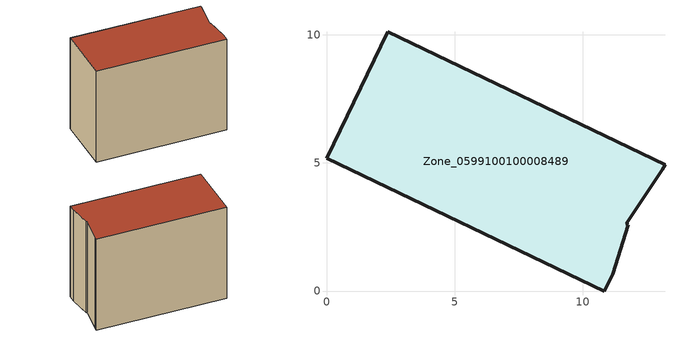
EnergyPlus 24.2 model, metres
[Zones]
Zone_0599100100008489
 floor ground (C_G): 13.11,4.73 11.7,2.62 11.79,2.58 11.16,0.66 10.85,0 0,5.18 2.39,10.11 13.21,4.93 z0
 wall outside (C_F): 11.7,2.62 13.11,4.73 13.21,4.93 2.39,10.11 0,5.18 10.85,0 11.16,0.66 11.79,2.58 11.7,2.62 z0:9.22
 roof outside (C_R): 13.11,4.73 13.21,4.93 2.39,10.11 0,5.18 10.85,0 11.16,0.66 11.79,2.58 11.7,2.62 z9.22
[BUILDING]
Pand.0599100100008489: North Axis=0; Terrain=City; Loads Convergence Tolerance Value=0.04; Temperature Convergence Tolerance Value=0.4; Solar Distribution=FullExterior; Maximum Number of Warmup Days=25; Minimum Number of Warmup Days=1
[Site:Location]
Rotterdam.The.Hague.AP_ZH_NLD Design_Conditions: Latitude=51.96; Longitude=4.45; Time Zone=1; Elevation=-4.5
[SITE:GROUNDTEMPERATURE:BUILDINGSURFACE]
18, 18, 18, 18, 18, 18, 18, 18, 18, 18, 18, 18
[MATERIAL] Thermal Absorptance=0.9; Solar Absorptance=0.7; Visible Absorptance=0.7
Name | Roughness | Thickness | Conductivity | Density | Specific Heat
G.TI.2015-2018 | MediumSmooth | 0.15 | 0.0428571 | 540 | 1210
F.TI.2015-2018 | Rough | 0.3 | 0.0666667 | 1920 | 840
R.TI.2015-2018 | MediumRough | 0.2 | 0.0333333 | 1500 | 1000
[CONSTRUCTION]
C_G: G.TI.2015-2018
C_F: F.TI.2015-2018
C_R: R.TI.2015-2018
[ZONE]
Zone_0599100100008489: Type=1; Multiplier=1; Ceiling Height=Autocalculate; Volume=Autocalculate; Floor Area=autocalculate; Part of Total Floor Area=Yes
[ZONEINFILTRATION:DESIGNFLOWRATE]
Infil_Zone_0599100100008489: Zone or ZoneList or Space or SpaceList=Zone_0599100100008489; Schedule=AlwaysOn; Design Flow Rate Calculation Method=Flow/Area; Flow Rate per Floor Area=0.0015; Constant Term Coefficient=1; Temperature Term Coefficient=0; Velocity Term Coefficient=0; Velocity Squared Term Coefficient=0
[HVACTEMPLATE:ZONE:IDEALLOADSAIRSYSTEM]
Zone_0599100100008489: Maximum Heating Supply Air Temperature=50; Minimum Cooling Supply Air Temperature=13; Maximum Heating Supply Air Humidity Ratio=0.0156; Minimum Cooling Supply Air Humidity Ratio=0.0077; Heating Limit=NoLimit; Cooling Limit=NoLimit; Dehumidification Control Type=ConstantSensibleHeatRatio; Cooling Sensible Heat Ratio=0.7; Dehumidification Setpoint=60; Humidification Control Type=None; Humidification Setpoint=30; Outdoor Air Method=None; Outdoor Air Flow Rate per Person=0.00944; Outdoor Air Flow Rate per Zone Floor Area=0; Outdoor Air Flow Rate per Zone=0; Demand Controlled Ventilation Type=None; Outdoor Air Economizer Type=NoEconomizer; Heat Recovery Type=None; Sensible Heat Recovery Effectiveness=0.7; Latent Heat Recovery Effectiveness=0.65
[ZONECONTROL:THERMOSTAT]
ThermostatControl_Zone_0599100100008489: Zone or ZoneList=Zone_0599100100008489; Control Type Schedule=DualSetpointControlType; Control 1=Thermostat_Zone_0599100100008489; Temperature Difference Between Cutout And Setpoint=0
[THERMOSTATSETPOINT:DUALSETPOINT]
Thermostat_Zone_0599100100008489: Heating Setpoint Temperature Schedule=HeatingSetpoint_Zone_0599100100008489; Cooling Setpoint Temperature Schedule=CoolingSetpoint_Zone_0599100100008489
[SCHEDULE:COMPACT]
HeatingSetpoint_Zone_0599100100008489: Through: 12/31, For: AllDays, Until: 24:00, 21
CoolingSetpoint_Zone_0599100100008489: Through: 12/31, For: AllDays, Until: 24:00, 24
DualSetpointControlType: Through: 12/31, For: AllDays, Until: 24:00, 4
AlwaysOn: Through: 12/31, For: AllDays, Until: 24:00, 1
